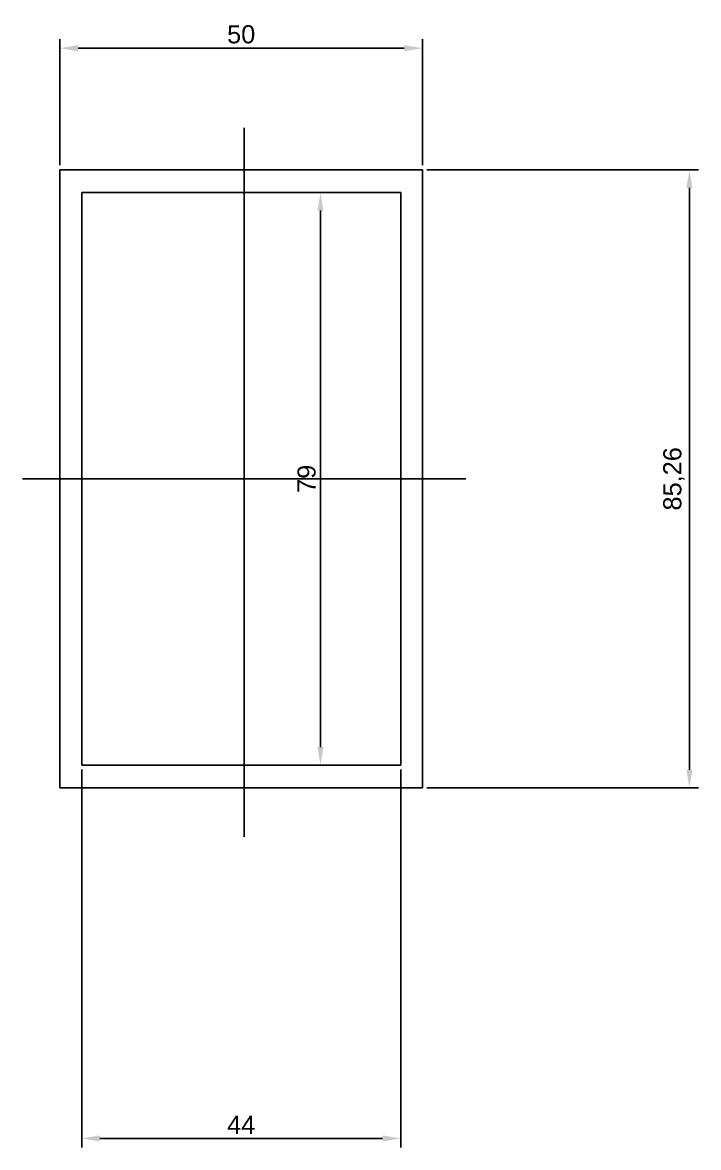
# Model space of a CAD drawing. Header units: millimetres. Extents: x 3537 to 3993, y -953 to -765.
# Drawn here: x 3899.7 to 3992.9, y -952.6 to -797.4 of the extents above; entities that cross this region are included whole.
import ezdxf

# ---------------------------------------------------------------- set-up
doc = ezdxf.new("R2010")
doc.units = ezdxf.units.MM
doc.styles.get("Standard").update_dxf_attribs({"font": 'arial.ttf'})
doc.dimstyles.new('ISO-25', dxfattribs={"dimtxt": 2.5, "dimasz": 2.5, "dimexe": 1.25, "dimexo": 0.625, "dimtad": 1, "dimtxsty": 'Standard', "dimcen": 2.5, "dimadec": 0, "dimazin": 0, "dimtfac": 1, "dimtmove": 0, "dimatfit": 3, "dimfxl": 1, "dimarcsym": 0})

# ---------------------------------------------------------------- blocks, each defined once
blk = doc.blocks.new('*D51')
at = {"color": 0, "lineweight": -2, "transparency": 16777216}
for p, q in [((3907.84, -900.47), (3907.84, -952.6)), ((3951.84, -900.47), (3951.84, -952.6)), ((3910.34, -951.35), (3949.34, -951.35))]:
    blk.add_line(p, q, dxfattribs=at)
at = {"color": 0, "transparency": 16777216}
for points in [[(3910.34, -950.94), (3910.34, -951.77), (3907.84, -951.35)], [(3949.34, -950.94), (3949.34, -951.77), (3951.84, -951.35)]]:
    blk.add_solid(points, dxfattribs=at)
at = {"layer": 'Defpoints', "color": 0, "transparency": 16777216}
for p in [(3907.84, -899.85), (3951.84, -899.85), (3951.84, -951.35)]:
    blk.add_point(p, dxfattribs=at)
at = {"color": 0, "transparency": 16777216, "insert": (3929.84, -949.48), "char_height": 2.5, "attachment_point": 5}
blk.add_mtext('44', dxfattribs=at)
blk = doc.blocks.new('*D52')
at = {"color": 0, "lineweight": -2, "transparency": 16777216}
for p, q in [((3930.87, -820.85), (3942.03, -820.85)), ((3940.78, -897.35), (3940.78, -823.35)), ((3930.87, -899.85), (3942.03, -899.85))]:
    blk.add_line(p, q, dxfattribs=at)
at = {"color": 0, "transparency": 16777216}
for points in [[(3940.36, -823.35), (3941.19, -823.35), (3940.78, -820.85)], [(3940.36, -897.35), (3941.19, -897.35), (3940.78, -899.85)]]:
    blk.add_solid(points, dxfattribs=at)
at = {"layer": 'Defpoints', "color": 0, "transparency": 16777216}
for p in [(3930.24, -820.85), (3940.78, -820.85), (3930.24, -899.85)]:
    blk.add_point(p, dxfattribs=at)
at = {"color": 0, "transparency": 16777216, "insert": (3938.87, -860.35), "char_height": 2.5, "attachment_point": 5, "rotation": 90}
blk.add_mtext('79', dxfattribs=at)
blk = doc.blocks.new('*D53')
at = {"color": 0, "lineweight": -2, "transparency": 16777216}
for p, q in [((3904.84, -817.09), (3904.84, -799.68)), ((3954.84, -817.09), (3954.84, -799.68)), ((3907.34, -800.93), (3952.34, -800.93))]:
    blk.add_line(p, q, dxfattribs=at)
at = {"color": 0, "transparency": 16777216}
for points in [[(3907.34, -800.51), (3907.34, -801.35), (3904.84, -800.93)], [(3952.34, -800.51), (3952.34, -801.35), (3954.84, -800.93)]]:
    blk.add_solid(points, dxfattribs=at)
at = {"layer": 'Defpoints', "color": 0, "transparency": 16777216}
for p in [(3954.84, -800.93), (3904.84, -817.72), (3954.84, -817.72)]:
    blk.add_point(p, dxfattribs=at)
at = {"color": 0, "transparency": 16777216, "insert": (3929.84, -799.03), "char_height": 2.5, "attachment_point": 5}
blk.add_mtext('50', dxfattribs=at)
blk = doc.blocks.new('*D54')
at = {"color": 0, "lineweight": -2, "transparency": 16777216}
for p, q in [((3955.46, -817.72), (3992.92, -817.72)), ((3991.67, -820.22), (3991.67, -900.48)), ((3955.46, -902.98), (3992.92, -902.98))]:
    blk.add_line(p, q, dxfattribs=at)
at = {"color": 0, "transparency": 16777216}
for points in [[(3991.25, -820.22), (3992.09, -820.22), (3991.67, -817.72)], [(3991.25, -900.48), (3992.09, -900.48), (3991.67, -902.98)]]:
    blk.add_solid(points, dxfattribs=at)
at = {"layer": 'Defpoints', "color": 0, "transparency": 16777216}
for p in [(3954.84, -817.72), (3954.84, -902.98), (3991.67, -902.98)]:
    blk.add_point(p, dxfattribs=at)
at = {"color": 0, "transparency": 16777216, "insert": (3989.54, -860.35), "char_height": 2.5, "attachment_point": 5, "rotation": 90}
blk.add_mtext('85,26', dxfattribs=at)

msp = doc.modelspace()

# ---------------------------------------------------------------- linework, layer by layer
at = {"color": 1}
for p, q in [((3930.242, -860.345), (3930.242, -811.942)), ((3899.675, -860.345), (3960.81, -860.345)), ((3930.242, -860.345), (3930.242, -909.74))]:
    msp.add_line(p, q, dxfattribs=at)
for p, q in [((3929.839, -820.845), (3907.839, -820.845)), ((3907.839, -820.845), (3907.839, -899.845)), ((3929.839, -820.845), (3951.839, -820.845)), ((3951.839, -899.845), (3951.839, -820.845)), ((3907.839, -899.845), (3929.839, -899.845)), ((3929.839, -899.845), (3951.839, -899.845))]:
    msp.add_line(p, q)
msp.add_lwpolyline([(3904.839, -902.975), (3954.839, -902.975), (3954.839, -817.715), (3904.839, -817.715)], close=True)

# ---------------------------------------------------------------- dimensions: what is measured, and where the dimension line sits
at = {"color": 3}
for base, p1, p2, picture, middle in [((3954.839, -800.931), (3904.839, -817.715), (3954.839, -817.715), '*D53', (3929.839, -799.029)), ((3951.839, -951.355), (3907.839, -899.845), (3951.839, -899.845), '*D51', (3929.839, -949.48))]:
    dim = msp.add_linear_dim(base=base, p1=p1, p2=p2, dimstyle='ISO-25', dxfattribs=at)
    dim.commit()
    dim.dimension.update_dxf_attribs({"geometry": picture, "text_midpoint": middle})
for base, p1, p2, picture, middle in [((3991.671, -902.975), (3954.839, -817.715), (3954.839, -902.975), '*D54', (3989.544, -860.345)), ((3940.776, -820.845), (3930.242, -899.845), (3930.242, -820.845), '*D52', (3938.874, -860.345))]:
    dim = msp.add_linear_dim(base=base, p1=p1, p2=p2, angle=90, dimstyle='ISO-25', dxfattribs=at)
    dim.commit()
    dim.dimension.update_dxf_attribs({"geometry": picture, "text_midpoint": middle})

doc.saveas('drawing.dxf')
